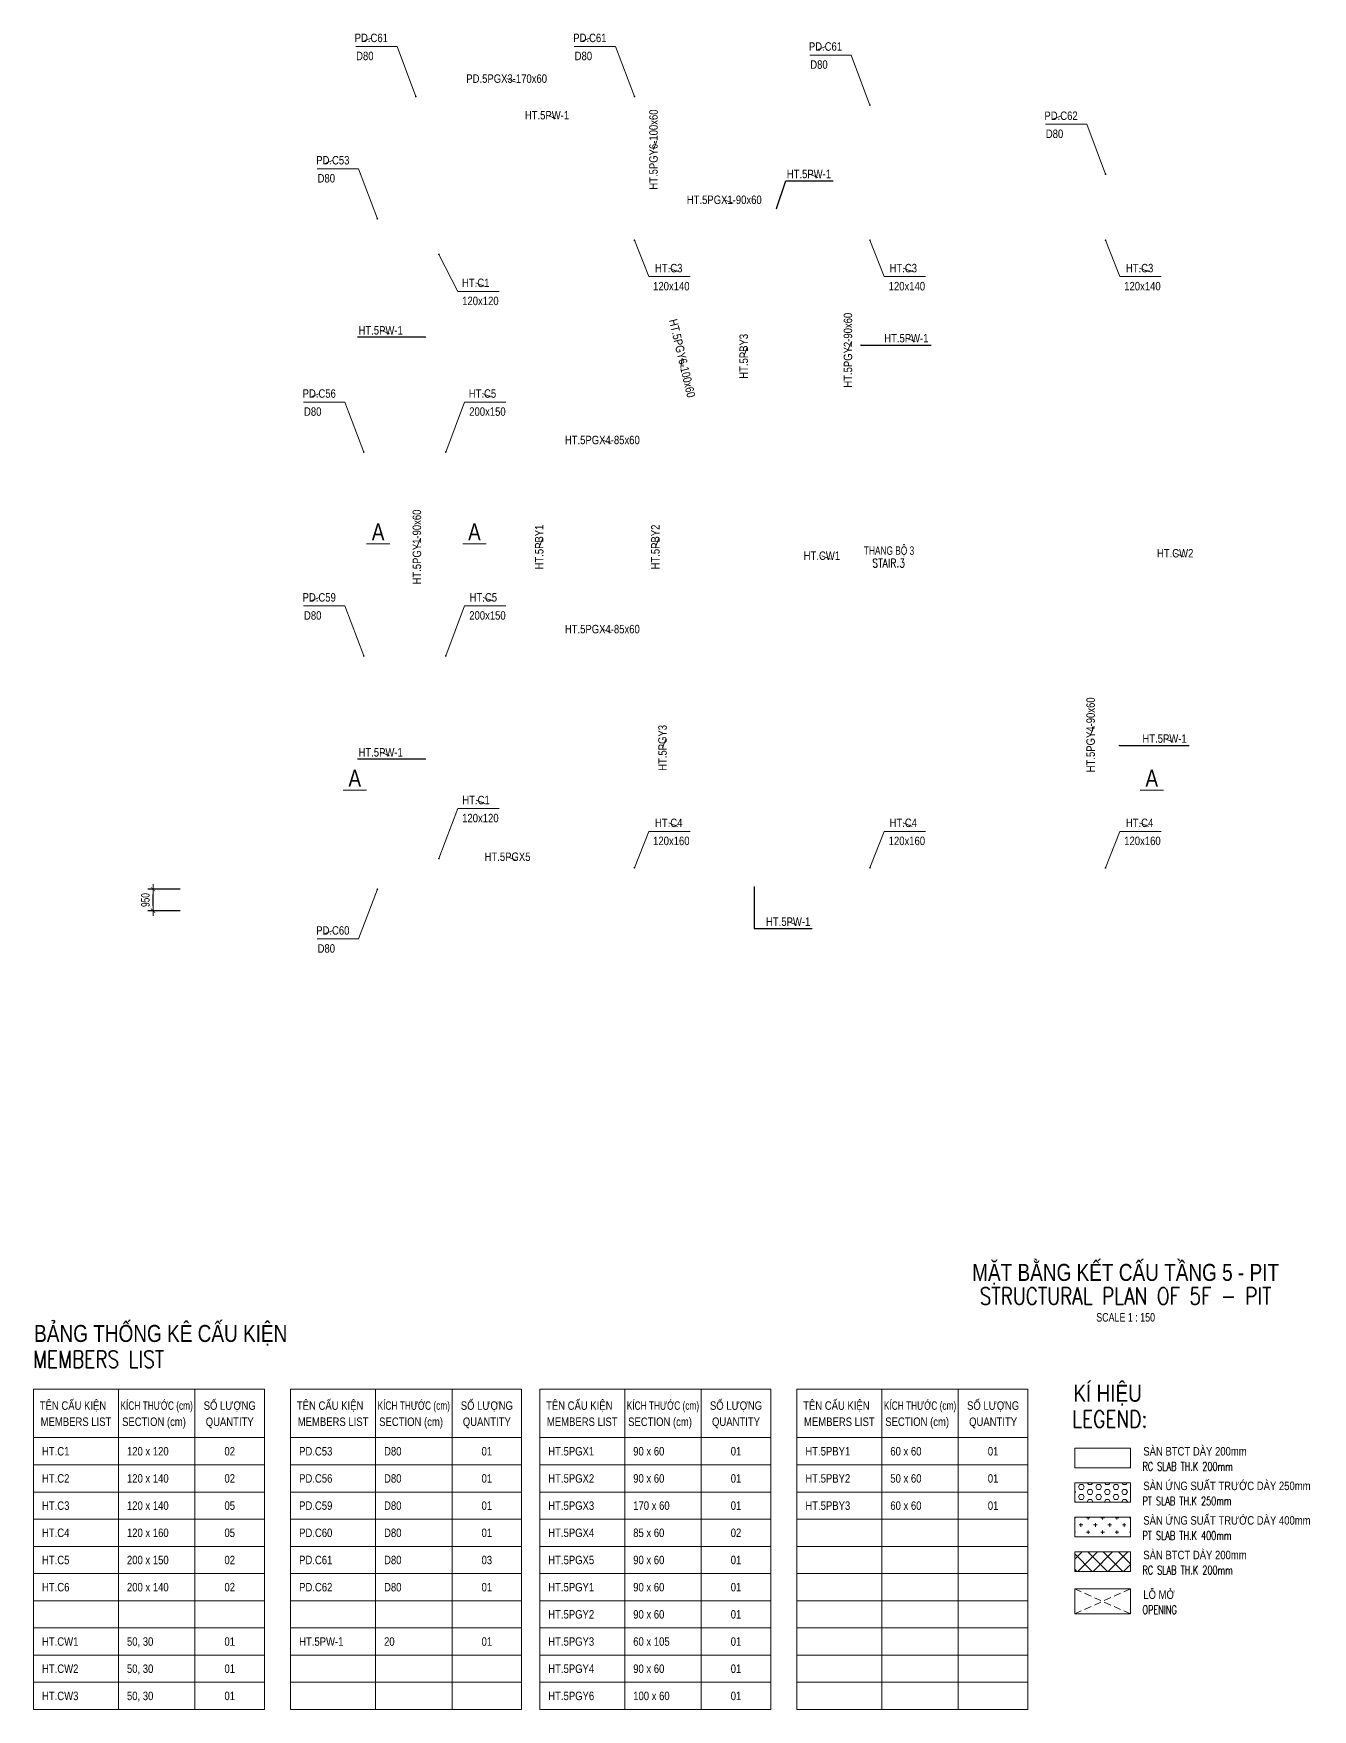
# Model space of a CAD drawing. Header units: millimetres. Extents: x 113821 to 215784, y -27310 to 46678.
# Drawn here: x 113821 to 170285, y -27310 to 46678 of the extents above; entities that cross this region are included whole.
import ezdxf
from ezdxf.enums import TextEntityAlignment as Align

# ---------------------------------------------------------------- set-up
doc = ezdxf.new("R2010")
doc.units = ezdxf.units.MM
doc.linetypes.add('DASHED2', pattern=[9.525, 6.35, -3.175])
doc.layers.get('Defpoints').update_dxf_attribs({"color": 151, "lineweight": 9})
for name, color, linetype, lineweight in [('$0$NDC_S_ANNO', 7, 'Continuous', 20), ('$0$NDC_S_DIM', 1, 'Continuous', 15), ('NDC_S_ANNO', 7, 'Continuous', 20), ('NDC_S_BEAM NAME', 7, 'Continuous', 9), ('NDC_S_COLUMN NAME', 7, 'Continuous', 9), ('NDC_S_DIM', 1, 'Continuous', 15), ('NDC_S_ENG TEXT', 2, 'Continuous', 20), ('NDC_S_ENG TITLE', 3, 'Continuous', 20), ('NDC_S_HATCH MATERIAL', 8, 'Continuous', 13), ('NDC_S_LEADER', 1, 'Continuous', 15), ('NDC_S_OPENING', 9, 'DASHED2', 13), ('NDC_S_SLAB', 2, 'Continuous', 20), ('NDC_S_TEXT SYMBOL', 7, 'Continuous', 20), ('NDC_S_VN TEXT', 7, 'Continuous', 20), ('NDC_S_VN TITLE', 6, 'Continuous', 35), ('NDC_Table', 3, 'Continuous', 20)]:
    doc.layers.add(name, color=color, linetype=linetype, lineweight=lineweight)
doc.styles.add('$0$ARIAL', font='arial.ttf', dxfattribs={"width": 0.8})
doc.styles.add('$0$NDC_DIM', font='', dxfattribs={"width": 0.75})
doc.styles.add('$0$NDC_EN TXT', font='romans.shx', dxfattribs={"width": 0.8})
doc.styles.add('NDC_ANNO', font='', dxfattribs={"width": 0.8})
doc.styles.add('NDC_BAR 2', font='romans.shx', dxfattribs={"width": 0.8})
doc.styles.add('NDC_DIM', font='', dxfattribs={"width": 0.75})
doc.styles.add('NDC_EN TXT', font='romans.shx', dxfattribs={"width": 0.8})
doc.styles.add('NDC_VIE TXT', font='arial.ttf', dxfattribs={"width": 0.8})
doc.styles.get('$0$NDC_DIM').set_extended_font_data('Dotum')
doc.styles.get('NDC_ANNO').set_extended_font_data('Dotum')
doc.styles.get('NDC_DIM').set_extended_font_data('Dotum')
doc.dimstyles.new('$0$NDC_dim_iso', dxfattribs={"dimtxt": 2.5, "dimasz": 1, "dimexe": 1.5, "dimexo": 2.5, "dimgap": 1, "dimtad": 1, "dimdec": 0, "dimzin": 0, "dimdsep": 46, "dimtxsty": '$0$NDC_DIM', "dimblk": '$0$DIMMARK', "dimcen": 0.09, "dimdle": 1.2, "dimclrd": 1, "dimclre": 1, "dimclrt": 3, "dimadec": 0, "dimazin": 0, "dimtfac": 1, "dimtdec": 0, "dimtix": 1, "dimtofl": 0, "dimtmove": 0, "dimatfit": 3, "dimfxl": 8, "dimfxlon": 1, "dimtolj": 1, "dimtzin": 0, "dimarcsym": 0})
doc.dimstyles.new('NDC_dim_150', dxfattribs={"dimscale": 150, "dimtxt": 2.5, "dimasz": 1.5, "dimexe": 1.5, "dimexo": 2.5, "dimgap": 1, "dimtad": 1, "dimdec": 0, "dimzin": 0, "dimdsep": 46, "dimtxsty": 'NDC_DIM', "dimblk": 'DIMMARK', "dimcen": 0.09, "dimdle": 1.2, "dimclrd": 1, "dimclre": 1, "dimclrt": 3, "dimadec": 0, "dimazin": 0, "dimtfac": 1, "dimtdec": 0, "dimtix": 1, "dimtofl": 0, "dimtmove": 0, "dimatfit": 3, "dimfxl": 8, "dimfxlon": 1, "dimtolj": 1, "dimtzin": 0, "dimarcsym": 0})
doc.dimstyles.new('NDC_dim_200', dxfattribs={"dimscale": 200, "dimtxt": 2.5, "dimasz": 1.5, "dimexe": 1.5, "dimexo": 2.5, "dimgap": 1, "dimtad": 1, "dimdec": 0, "dimzin": 0, "dimdsep": 46, "dimtxsty": 'NDC_DIM', "dimblk": 'DIMMARK', "dimcen": 0.09, "dimdle": 1.2, "dimclrd": 1, "dimclre": 1, "dimclrt": 3, "dimadec": 0, "dimazin": 0, "dimtfac": 1, "dimtdec": 0, "dimtix": 1, "dimtofl": 0, "dimtmove": 0, "dimatfit": 3, "dimfxl": 6, "dimfxlon": 1, "dimtolj": 1, "dimtzin": 0, "dimarcsym": 0})

# ---------------------------------------------------------------- blocks, each defined once
blk = doc.blocks.new('Drawing name_symbol')
at = {"layer": 'NDC_S_ENG TITLE', "style": 'NDC_EN TXT', "width": 0.8}
blk.add_attdef('SECTDET1', text='', height=5, dxfattribs=at).set_placement((0, 1.01), align=Align.CENTER)
at = {"layer": 'NDC_S_TEXT SYMBOL', "lineweight": 25, "style": 'NDC_ANNO', "width": 0.8}
blk.add_attdef('SSCALE', text='', height=2.5, dxfattribs=at).set_placement((0, -4), align=Align.CENTER)
at = {"layer": 'NDC_S_VN TITLE', "style": 'NDC_VIE TXT', "width": 0.8}
blk.add_attdef('SECTDET2', text='', height=5, dxfattribs=at).set_placement((0, 7.97), align=Align.CENTER)
blk = doc.blocks.new('$0$DIMMARK')
at = {"layer": '$0$NDC_S_DIM', "color": 1}
blk.add_line((-1.5, 0), (1, 0), dxfattribs=at)
at = {"layer": '$0$NDC_S_DIM', "color": 2, "const_width": 0.1}
blk.add_lwpolyline([(-0.42, -0.42), (0.42, 0.42)], dxfattribs=at)
blk = doc.blocks.new('DIMMARK')
at = {"layer": 'NDC_S_DIM', "color": 1}
blk.add_line((-1.5, 0), (1, 0), dxfattribs=at)
at = {"layer": 'NDC_S_DIM', "color": 2, "const_width": 0.1}
blk.add_lwpolyline([(-0.42, -0.42), (0.42, 0.42)], dxfattribs=at)
blk = doc.blocks.new('*D11')
at = {"layer": 'Defpoints', "color": 0, "ltscale": 100, "transparency": 16777216}
for p in [(119100, 8900), (122982, 8900), (126456, 7950)]:
    blk.add_point(p, dxfattribs=at)
at = {"layer": 'NDC_S_DIM', "color": 1, "lineweight": -2, "ltscale": 100, "transparency": 16777216}
for p, q in [((120300, 8900), (118875, 8900)), ((119100, 8175), (119100, 8675)), ((120300, 7950), (118875, 7950))]:
    blk.add_line(p, q, dxfattribs=at)
at = {"layer": 'NDC_S_DIM', "color": 1, "lineweight": -2, "ltscale": 100, "transparency": 16777216, "xscale": 225, "yscale": 225, "zscale": 225}
for p, rotation in [((119100, 8900), 90), ((119100, 7950), 270)]:
    blk.add_blockref('DIMMARK', p, dxfattribs=dict(at, rotation=rotation))
at = {"layer": 'NDC_S_DIM', "color": 3, "ltscale": 100, "transparency": 16777216, "insert": (118762, 8425), "char_height": 375, "attachment_point": 5, "rotation": 90, "style": 'NDC_DIM'}
blk.add_mtext('\\A1;950', dxfattribs=at)
blk = doc.blocks.new('*U10')
at = {"layer": '$0$NDC_S_ANNO', "ltscale": 0.8, "style": '$0$ARIAL', "width": 0.8, "flags": 1}
blk.add_attdef('CHU_THICH', text='', height=2.5, dxfattribs=at).set_placement((0, 0), align=Align.MIDDLE_CENTER)
at = {"layer": '$0$NDC_S_ANNO', "ltscale": 0.8, "style": '$0$ARIAL', "width": 0.8}
blk.add_attdef('TEN', text='', height=2.5, dxfattribs=at).set_placement((-2.58, 1.03), align=Align.MIDDLE_CENTER)
at = {"layer": 'Defpoints'}
blk.add_leader([(0, 0), (-2.58, 1.03)], dimstyle='$0$NDC_dim_iso', override={"dimgap": 0.625, "dimtad": 0}, dxfattribs=at)
blk = doc.blocks.new('Name col F6-F8')
at = {"layer": 'NDC_S_COLUMN NAME'}
ref = blk.add_blockref('*U10', (-2186, 37431), dxfattribs=dict(at, xscale=-150, yscale=150, zscale=150))
ref.add_attrib('TEN', 'PD.C61', dxfattribs={"layer": '$0$NDC_S_ANNO', "ltscale": 0.8, "height": 375, "style": '$0$ARIAL', "width": 0.8}).set_placement((-1816, 37585), align=Align.MIDDLE_CENTER)
ref = blk.add_blockref('*U10', (7464, 37431), dxfattribs=dict(at, xscale=-150, yscale=150, zscale=150))
ref.add_attrib('TEN', 'PD.C61', dxfattribs={"layer": '$0$NDC_S_ANNO', "ltscale": 0.8, "height": 375, "style": '$0$ARIAL', "width": 0.8}).set_placement((7834, 37585), align=Align.MIDDLE_CENTER)
ref = blk.add_blockref('*U10', (17864, 37051), dxfattribs=dict(at, xscale=-150, yscale=150, zscale=150))
ref.add_attrib('TEN', 'PD.C61', dxfattribs={"layer": '$0$NDC_S_ANNO', "ltscale": 0.8, "height": 375, "style": '$0$ARIAL', "width": 0.8}).set_placement((18234, 37205), align=Align.MIDDLE_CENTER)
ref = blk.add_blockref('*U10', (28264, 33994), dxfattribs=dict(at, xscale=-150, yscale=150, zscale=150))
ref.add_attrib('TEN', 'PD.C62', dxfattribs={"layer": '$0$NDC_S_ANNO', "ltscale": 0.8, "height": 375, "style": '$0$ARIAL', "width": 0.8}).set_placement((28634, 34148), align=Align.MIDDLE_CENTER)
ref = blk.add_blockref('*U10', (-3886, 32031), dxfattribs=dict(at, xscale=-150, yscale=150, zscale=150))
ref.add_attrib('TEN', 'PD.C53', dxfattribs={"layer": '$0$NDC_S_ANNO', "ltscale": 0.8, "height": 375, "style": '$0$ARIAL', "width": 0.8}).set_placement((-3516, 32185), align=Align.MIDDLE_CENTER)
at = {"layer": 'NDC_S_COLUMN NAME', "xscale": 150, "yscale": 150, "zscale": 150}
for p, values in [((11702, 27267), {'TEN': 'HT.C3'}), ((22056, 27267), {'TEN': 'HT.C3'}), ((32489, 27267), {'TEN': 'HT.C3'}), ((42867, 27267), {'TEN': 'HT.C3'}), ((50009, 27267), {'TEN': 'HT.C3'}), ((3182, 26617), {'TEN': 'HT.C1'}), ((63645, 26176), {'TEN': 'HT.C2'}), ((3478, 21731), {'TEN': 'HT.C5'}), ((63642, 21290), {'TEN': 'HT.C6'}), ((3516, 12731), {'TEN': 'HT.C5'}), ((63679, 12290), {'TEN': 'HT.C6'}), ((3194, 3784), {'TEN': 'HT.C1'}), ((11702, 2778), {'TEN': 'HT.C4'}), ((22056, 2778), {'TEN': 'HT.C4'}), ((32489, 2778), {'TEN': 'HT.C4'}), ((42867, 2778), {'TEN': 'HT.C4'}), ((50009, 2778), {'TEN': 'HT.C4'}), ((63658, 3343), {'TEN': 'HT.C2'})]:
    blk.add_blockref('*U10', p, dxfattribs=at).add_auto_attribs(values)
at = {"layer": 'NDC_S_COLUMN NAME'}
ref = blk.add_blockref('*U10', (-4486, 21731), dxfattribs=dict(at, xscale=-150, yscale=150, zscale=150))
ref.add_attrib('TEN', 'PD.C56', dxfattribs={"layer": '$0$NDC_S_ANNO', "ltscale": 0.8, "height": 375, "style": '$0$ARIAL', "width": 0.8}).set_placement((-4116, 21885), align=Align.MIDDLE_CENTER)
ref = blk.add_blockref('*U10', (-4486, 12731), dxfattribs=dict(at, xscale=-150, yscale=150, zscale=150))
ref.add_attrib('TEN', 'PD.C59', dxfattribs={"layer": '$0$NDC_S_ANNO', "ltscale": 0.8, "height": 375, "style": '$0$ARIAL', "width": 0.8}).set_placement((-4116, 12885), align=Align.MIDDLE_CENTER)
ref = blk.add_blockref('*U10', (-3886, -1972), dxfattribs=dict(at, xscale=-150, yscale=150, zscale=150))
ref.add_attrib('TEN', 'PD.C60', dxfattribs={"layer": '$0$NDC_S_ANNO', "ltscale": 0.8, "height": 375, "style": '$0$ARIAL', "width": 0.8}).set_placement((-3516, -1818), align=Align.MIDDLE_CENTER)
at = {"layer": 'NDC_S_COLUMN NAME', "style": 'NDC_VIE TXT', "width": 0.8}
for s, p in [('D80', (-2487, 36601)), ('D80', (7163, 36601)), ('D80', (17563, 36221)), ('D80', (27963, 33164)), ('D80', (-4187, 31201)), ('120x140', (10625, 26437)), ('120x140', (21025, 26437)), ('120x140', (31425, 26437)), ('120x140', (41825, 26437)), ('120x140', (48991, 26437)), ('120x120', (2196, 25787)), ('120x140', (62660, 25428)), ('D80', (-4787, 20901)), ('200x150', (2507, 20901)), ('200x140', (62671, 20530)), ('D80', (-4787, 11901)), ('200x150', (2507, 11901)), ('200x140', (62671, 11530)), ('120x120', (2195, 2955)), ('120x160', (10625, 1949)), ('120x160', (21025, 1949)), ('120x160', (31425, 1949)), ('120x160', (41825, 1949)), ('120x160', (48991, 1949)), ('120x140', (62659, 2513)), ('D80', (-4187, -2801))]:
    blk.add_text(s, height=375, dxfattribs=at).set_placement(p)
at = {"layer": 'NDC_S_LEADER', "ltscale": 100}
for points in [[(150, 35000), (-681, 37208), (-2504, 37208)], [(9800, 35000), (8969, 37208), (7146, 37208)], [(20200, 34620), (19369, 36828), (17546, 36828)], [(30600, 31563), (29769, 33771), (27946, 33771)], [(-1550, 29600), (-2381, 31808), (-4204, 31808)], [(9800, 28650), (10431, 27044), (12254, 27044)], [(20200, 28650), (20831, 27044), (22654, 27044)], [(30600, 28650), (31231, 27044), (33054, 27044)], [(41000, 28650), (41631, 27044), (43454, 27044)], [(51400, 28650), (50769, 27044), (48946, 27044)], [(1170, 28028), (2001, 26394), (3824, 26394)], [(61050, 28028), (62215, 25953), (64288, 25953)], [(-2150, 19300), (-2981, 21508), (-4804, 21508)], [(1470, 19300), (2301, 21508), (4124, 21508)], [(61050, 19300), (62215, 21067), (64288, 21067)], [(-2150, 10300), (-2981, 12508), (-4804, 12508)], [(1470, 10300), (2301, 12508), (4124, 12508)], [(61050, 10300), (62215, 12067), (64288, 12067)], [(1170, 1353), (2001, 3562), (3824, 3562)], [(61050, 1353), (62215, 3120), (64288, 3120)], [(9800, 950), (10431, 2556), (12254, 2556)], [(20200, 950), (20831, 2556), (22654, 2556)], [(30600, 950), (31231, 2556), (33054, 2556)], [(41000, 950), (41631, 2556), (43454, 2556)], [(51400, 950), (50769, 2556), (48946, 2556)], [(-1550, 0), (-2381, -2194), (-4204, -2194)]]:
    blk.add_leader(points, dimstyle='NDC_dim_200', override={"dimgap": 1, "dimtad": 0, "dimldrblk": 'DotSmall'}, dxfattribs=at)

msp = doc.modelspace()

# ---------------------------------------------------------------- hatches: boundary and pattern name
at = {"layer": 'NDC_S_HATCH MATERIAL', "ltscale": 100}
h = msp.add_hatch(dxfattribs=at)
h.set_pattern_fill('HEX', color=256, scale=40)
h.paths.add_polyline_path([(162248.9, -17297.1), (159790.6, -17297.1), (159790.6, -18161.2), (162248.9, -18161.2)])
h = msp.add_hatch(dxfattribs=at)
h.set_pattern_fill('CROSS', color=256, scale=50)
h.set_pattern_definition([(0, (-44167.23, -10592.18), (317.5, 317.5), [158.75, -476.25]), (90, (-44087.85, -10671.55), (-317.5, 317.5), [158.75, -476.25])])
h.paths.add_polyline_path([(159790.6, -18823.1), (159790.6, -19687.2), (162248.9, -19687.2), (162248.9, -18823.1)])
h = msp.add_hatch(dxfattribs=at)
h.set_pattern_fill('ANSI37', color=256, scale=150)
h.set_pattern_definition([(45, (-36089.4, -16517.7), (-336.7596, 336.7596), []), (135, (-36089.4, -16517.7), (-336.7596, -336.7596), [])])
h.paths.add_polyline_path([(159790.6, -20349.1), (159790.6, -21213.2), (162248.9, -21213.2), (162248.9, -20349.1)])

# ---------------------------------------------------------------- linework, layer by layer
at = {"layer": 'NDC_S_OPENING', "ltscale": 50}
for p, q in [((159790.6, -21982.6), (162248.9, -23090.8)), ((159790.6, -23090.8), (162248.9, -21982.6))]:
    msp.add_line(p, q, dxfattribs=at)
at = {"layer": 'NDC_S_SLAB'}
for points in [[(159790.6, -15771.1), (162248.9, -15771.1), (162248.9, -16635.2), (159790.6, -16635.2)], [(159790.6, -17297.1), (162248.9, -17297.1), (162248.9, -18161.2), (159790.6, -18161.2)], [(159790.6, -18823.1), (162248.9, -18823.1), (162248.9, -19687.2), (159790.6, -19687.2)], [(159790.6, -20349.1), (162248.9, -20349.1), (162248.9, -21213.2), (159790.6, -21213.2)], [(159790.6, -21982.6), (162248.9, -21982.6), (162248.9, -23090.8), (159790.6, -23090.8)]]:
    msp.add_lwpolyline(points, close=True, dxfattribs=at)
at = {"layer": 'NDC_Table'}
for p, q in [((113821, -13165.8), (113821, -27310)), ((113821, -13165.8), (124021, -13165.8)), ((117571, -13165.8), (117571, -27310)), ((120946, -13165.8), (120946, -27310)), ((124021, -13165.8), (124021, -27310)), ((125172, -13165.8), (125172, -27310)), ((125172, -13165.8), (135372, -13165.8)), ((128922, -13165.8), (128922, -27310)), ((132297, -13165.8), (132297, -27310)), ((135372, -13165.8), (135372, -27310)), ((136172, -13165.8), (136172, -27310)), ((136172, -13165.8), (146372, -13165.8)), ((139922, -13165.8), (139922, -27310)), ((143297, -13165.8), (143297, -27310)), ((146372, -13165.8), (146372, -27310)), ((147523, -13165.8), (147523, -27310)), ((147523, -13165.8), (157723, -13165.8)), ((151273, -13165.8), (151273, -27310)), ((154648, -13165.8), (154648, -27310)), ((157723, -13165.8), (157723, -27310)), ((113821, -15310), (124021, -15310)), ((125172, -15310), (135372, -15310)), ((136172, -15310), (146372, -15310)), ((147523, -15310), (157723, -15310)), ((113821, -16510), (124021, -16510)), ((125172, -16510), (135372, -16510)), ((136172, -16510), (146372, -16510)), ((147523, -16510), (157723, -16510)), ((113821, -17710), (124021, -17710)), ((125172, -17710), (135372, -17710)), ((136172, -17710), (146372, -17710)), ((147523, -17710), (157723, -17710)), ((113821, -18910), (124021, -18910)), ((125172, -18910), (135372, -18910)), ((136172, -18910), (146372, -18910)), ((147523, -18910), (157723, -18910)), ((113821, -20110), (124021, -20110)), ((125172, -20110), (135372, -20110)), ((136172, -20110), (146372, -20110)), ((147523, -20110), (157723, -20110)), ((113821, -21310), (124021, -21310)), ((125172, -21310), (135372, -21310)), ((136172, -21310), (146372, -21310)), ((147523, -21310), (157723, -21310)), ((113821, -22510), (124021, -22510)), ((125172, -22510), (135372, -22510)), ((136172, -22510), (146372, -22510)), ((147523, -22510), (157723, -22510)), ((113821, -23710), (124021, -23710)), ((125172, -23710), (135372, -23710)), ((136172, -23710), (146372, -23710)), ((147523, -23710), (157723, -23710)), ((113821, -24910), (124021, -24910)), ((125172, -24910), (135372, -24910)), ((136172, -24910), (146372, -24910)), ((147523, -24910), (157723, -24910)), ((113821, -26110), (124021, -26110)), ((125172, -26110), (135372, -26110)), ((136172, -26110), (146372, -26110)), ((147523, -26110), (157723, -26110)), ((113821, -27310), (124021, -27310)), ((125172, -27310), (135372, -27310)), ((136172, -27310), (146372, -27310)), ((147523, -27310), (157723, -27310))]:
    msp.add_line(p, q, dxfattribs=at)

# ---------------------------------------------------------------- block references
at = {"layer": 'NDC_S_ANNO', "xscale": 150, "yscale": 150, "zscale": 150}
msp.add_blockref('Drawing name_symbol', (162036.3, -9585.1), dxfattribs=at).add_auto_attribs({'SECTDET1': 'STRUCTURAL PLAN OF 5F - PIT', 'SECTDET2': 'MẶT BẰNG KẾT CẤU TẦNG 5 - PIT', 'SSCALE': 'SCALE 1 : 150'})
at = {"layer": 'NDC_S_BEAM NAME', "xscale": 150, "yscale": 150, "zscale": 150}
for p, values in [((135096.9, 44533.7), {'TEN': 'PD.5PGX3-170x60'}), ((136876.9, 42919.4), {'TEN': 'HT.5PW-1'}), ((148441.1, 40324.6), {'TEN': 'HT.5PW-1'}), ((144703.2, 39183.7), {'TEN': 'HT.5PGX1-90x60'}), ((129534.1, 33421), {'TEN': 'HT.5PW-1'}), ((152742, 33074.7), {'TEN': 'HT.5PW-1'}), ((139319.3, 28580.8), {'TEN': 'HT.5PGX4-85x60'}), ((149013.2, 23470.3), {'TEN': 'HT.CW1'}), ((164610.2, 23581.2), {'TEN': 'HT.CW2'}), ((139319.3, 20230.8), {'TEN': 'HT.5PGX4-85x60'}), ((164142, 15399.4), {'TEN': 'HT.5PW-1'}), ((129534.1, 14791.6), {'TEN': 'HT.5PW-1'}), ((135134.8, 10180.8), {'TEN': 'HT.5PGX5'}), ((147524.4, 7317.1), {'TEN': 'HT.5PW-1'})]:
    msp.add_blockref('*U10', p, dxfattribs=at).add_auto_attribs(values)
for p, rotation, values in [((141345.7, 41941.2), 90, {'TEN': 'HT.5PGY6-100x60'}), ((142399.6, 31928.5), 283.378540193622, {'TEN': 'HT.5PGY6-100x60'}), ((149929.4, 33083.3), 90, {'TEN': 'HT.5PGY2-90x60'}), ((145329.4, 32814.6), 90, {'TEN': 'HT.5PBY3'}), ((130899.4, 24395.1), 90, {'TEN': 'HT.5PGY1-90x60'}), ((136299.4, 24395.1), 90, {'TEN': 'HT.5PBY1'}), ((141429.4, 24395.1), 90, {'TEN': 'HT.5PBY2'}), ((160644, 16103.2), 90, {'TEN': 'HT.5PGY4-90x60'}), ((141744, 15526), 90, {'TEN': 'HT.5PGY3'})]:
    msp.add_blockref('*U10', p, dxfattribs=dict(at, rotation=rotation)).add_auto_attribs(values)
at = {"layer": 'NDC_S_VN TEXT'}
msp.add_blockref('Name col F6-F8', (130550, 8900), dxfattribs=at)

# ---------------------------------------------------------------- texts
at = {"layer": 'NDC_S_ENG TEXT', "style": '$0$NDC_EN TXT'}
for s, height, width, p in [('LEGEND:', 750, 0.8, (159676.2, -14866.4)), ('RC SLAB TH.K 200mm', 375, 0.7, (162777.7, -16767.9)), ('PT SLAB TH.K 250mm', 375, 0.7, (162777.7, -18293.9)), ('PT SLAB TH.K 400mm', 375, 0.7, (162777.7, -19819.9)), ('RC SLAB TH.K 200mm', 375, 0.7, (162777.7, -21345.9)), ('OPENING', 375, 0.7, (162777.7, -23097.3))]:
    msp.add_text(s, height=height, dxfattribs=dict(at, width=width)).set_placement(p)
at = {"layer": 'NDC_S_ENG TITLE', "style": 'NDC_EN TXT', "width": 0.8}
msp.add_text('MEMBERS LIST', height=750, dxfattribs=at).set_placement((113799.1, -12225.5))
at = {"layer": 'NDC_S_VN TEXT', "style": 'NDC_VIE TXT', "width": 0.8}
for s, p in [('%%U A ', (128522.6, 25049.3)), ('%%U A ', (132774.5, 25049.3)), ('%%U A ', (127490.9, 14176.5)), ('%%U A ', (162677.4, 14176.5)), ('BẢNG THỐNG KÊ CẤU KIỆN', (113849.3, -10334.4)), ('KÍ HIỆU', (159726.4, -12975.3))]:
    msp.add_text(s, height=750, dxfattribs=at).set_placement(p, align=Align.TOP_LEFT)
at = {"layer": 'NDC_S_VN TEXT'}
for s, style, width, p in [('THANG BỘ 3', 'NDC_VIE TXT', 0.7, (150480.7, 23664.4)), ('STAIR.3', 'NDC_BAR 2', 0.8, (150848.5, 23111.4)), ('SÀN BTCT DÀY 200mm', 'NDC_VIE TXT', 0.8, (162816, -16099.1)), ('SÀN ỨNG SUẤT TRƯỚC DÀY 250mm', 'NDC_VIE TXT', 0.8, (162816, -17625.1)), ('SÀN ỨNG SUẤT TRƯỚC DÀY 400mm', 'NDC_VIE TXT', 0.8, (162816, -19151.1)), ('SÀN BTCT DÀY 200mm', 'NDC_VIE TXT', 0.8, (162816, -20677.1)), ('LỖ MỞ', 'NDC_VIE TXT', 0.8, (162816, -22428.5))]:
    msp.add_text(s, height=375, dxfattribs=dict(at, style=style, width=width)).set_placement(p)
at = {"layer": 'NDC_S_VN TEXT', "style": 'NDC_VIE TXT'}
for s, width, p in [('TÊN CẤU KIỆN', 0.8, (115564.7, -13893.7)), ('KÍCH THƯỚC (cm)', 0.7, (119258.5, -13893.7)), ('SỐ LƯỢNG', 0.8, (122483.5, -13893.7)), ('TÊN CẤU KIỆN', 0.8, (126915.7, -13893.7)), ('KÍCH THƯỚC (cm)', 0.7, (130609.5, -13893.7)), ('SỐ LƯỢNG', 0.8, (133834.5, -13893.7)), ('TÊN CẤU KIỆN', 0.8, (137915.7, -13893.7)), ('KÍCH THƯỚC (cm)', 0.7, (141609.5, -13893.7)), ('SỐ LƯỢNG', 0.8, (144834.5, -13893.7)), ('TÊN CẤU KIỆN', 0.8, (149266.7, -13893.7)), ('KÍCH THƯỚC (cm)', 0.7, (152960.5, -13893.7)), ('SỐ LƯỢNG', 0.8, (156185.5, -13893.7)), ('MEMBERS LIST', 0.8, (115696, -14607.1)), ('SECTION (cm)', 0.8, (119139.7, -14607.1)), ('QUANTITY', 0.8, (122483.5, -14607.1)), ('MEMBERS LIST', 0.8, (127047, -14607.1)), ('SECTION (cm)', 0.8, (130490.7, -14607.1)), ('QUANTITY', 0.8, (133834.5, -14607.1)), ('MEMBERS LIST', 0.8, (138047, -14607.1)), ('SECTION (cm)', 0.8, (141481.4, -14607.1)), ('QUANTITY', 0.8, (144834.5, -14607.1)), ('MEMBERS LIST', 0.8, (149398, -14607.1)), ('SECTION (cm)', 0.8, (152832.4, -14607.1)), ('QUANTITY', 0.8, (156185.5, -14607.1)), ('02', 0.8, (122483.5, -15910)), ('01', 0.8, (133834.5, -15910)), ('01', 0.8, (144834.5, -15910)), ('01', 0.8, (156185.5, -15910)), ('02', 0.8, (122483.5, -17110)), ('01', 0.8, (133834.5, -17110)), ('01', 0.8, (144834.5, -17110)), ('01', 0.8, (156185.5, -17110)), ('05', 0.8, (122483.5, -18310)), ('01', 0.8, (133834.5, -18310)), ('01', 0.8, (144834.5, -18310)), ('01', 0.8, (156185.5, -18310)), ('05', 0.8, (122483.5, -19510)), ('01', 0.8, (133834.5, -19510)), ('02', 0.8, (144834.5, -19510)), ('02', 0.8, (122483.5, -20710)), ('03', 0.8, (133834.5, -20710)), ('01', 0.8, (144834.5, -20710)), ('02', 0.8, (122483.5, -21910)), ('01', 0.8, (133834.5, -21910)), ('01', 0.8, (144834.5, -21910)), ('01', 0.8, (144834.5, -23110)), ('01', 0.8, (122483.5, -24310)), ('01', 0.8, (133834.5, -24310)), ('01', 0.8, (144834.5, -24310)), ('01', 0.8, (122483.5, -25510)), ('01', 0.8, (144834.5, -25510)), ('01', 0.8, (122483.5, -26710)), ('01', 0.8, (144834.5, -26710))]:
    msp.add_text(s, height=375, dxfattribs=dict(at, width=width)).set_placement(p, align=Align.MIDDLE_CENTER)
at = {"layer": 'NDC_S_VN TEXT', "style": 'NDC_VIE TXT', "width": 0.8}
for s, p in [('HT.C1', (114196, -15910)), ('120 x 120', (117946, -15910)), ('PD.C53', (125547, -15910)), ('D80', (129297, -15910)), ('HT.5PGX1', (136547, -15910)), ('90 x 60', (140297, -15910)), ('HT.5PBY1', (147898, -15910)), ('60 x 60', (151648, -15910)), ('HT.C2', (114196, -17110)), ('120 x 140', (117946, -17110)), ('PD.C56', (125547, -17110)), ('D80', (129297, -17110)), ('HT.5PGX2', (136547, -17110)), ('90 x 60', (140297, -17110)), ('HT.5PBY2', (147898, -17110)), ('50 x 60', (151648, -17110)), ('HT.C3', (114196, -18310)), ('120 x 140', (117946, -18310)), ('PD.C59', (125547, -18310)), ('D80', (129297, -18310)), ('HT.5PGX3', (136547, -18310)), ('170 x 60', (140297, -18310)), ('HT.5PBY3', (147898, -18310)), ('60 x 60', (151648, -18310)), ('HT.C4', (114196, -19510)), ('120 x 160', (117946, -19510)), ('PD.C60', (125547, -19510)), ('D80', (129297, -19510)), ('HT.5PGX4', (136547, -19510)), ('85 x 60', (140297, -19510)), ('HT.C5', (114196, -20710)), ('200 x 150', (117946, -20710)), ('PD.C61', (125547, -20710)), ('D80', (129297, -20710)), ('HT.5PGX5', (136547, -20710)), ('90 x 60', (140297, -20710)), ('HT.C6', (114196, -21910)), ('200 x 140', (117946, -21910)), ('PD.C62', (125547, -21910)), ('D80', (129297, -21910)), ('HT.5PGY1', (136547, -21910)), ('90 x 60', (140297, -21910)), ('HT.5PGY2', (136547, -23110)), ('90 x 60', (140297, -23110)), ('HT.CW1', (114196, -24310)), ('50, 30', (117946, -24310)), ('HT.5PW-1', (125547, -24310)), ('20', (129297, -24310)), ('HT.5PGY3', (136547, -24310)), ('60 x 105', (140297, -24310)), ('HT.CW2', (114196, -25510)), ('50, 30', (117946, -25510)), ('HT.5PGY4', (136547, -25510)), ('90 x 60', (140297, -25510)), ('HT.CW3', (114196, -26710)), ('50, 30', (117946, -26710)), ('HT.5PGY6', (136547, -26710)), ('100 x 60', (140297, -26710))]:
    msp.add_text(s, height=375, dxfattribs=at).set_placement(p, align=Align.MIDDLE_LEFT)

# ---------------------------------------------------------------- dimensions: what is measured, and where the dimension line sits
at = {"layer": 'NDC_S_DIM', "ltscale": 100}
dim = msp.add_linear_dim(base=(119100, 8900), p1=(126456, 7950), p2=(122982.4, 8900), angle=90, dimstyle='NDC_dim_150', dxfattribs=at)
dim.commit()
dim.dimension.update_dxf_attribs({"geometry": '*D11', "text_midpoint": (118762.2, 8425)})

# ---------------------------------------------------------------- leaders
for points in [[(146619.4, 38950), (147030, 40174.9), (149117.2, 40174.9)], [(131120, 33271.3), (128123, 33271.3)], [(150350, 32925), (153443.5, 32925)], [(161750, 15249.7), (164843.5, 15249.7)], [(131120, 14642), (128123, 14642)], [(145638.4, 9000), (145638.4, 7167.4), (148191.4, 7167.4)]]:
    msp.add_leader(points, dimstyle='NDC_dim_150', override={"dimtad": 0, "dimldrblk": 'DotSmall', "dimfxl": 6}, dxfattribs=at)

doc.saveas('drawing.dxf')
